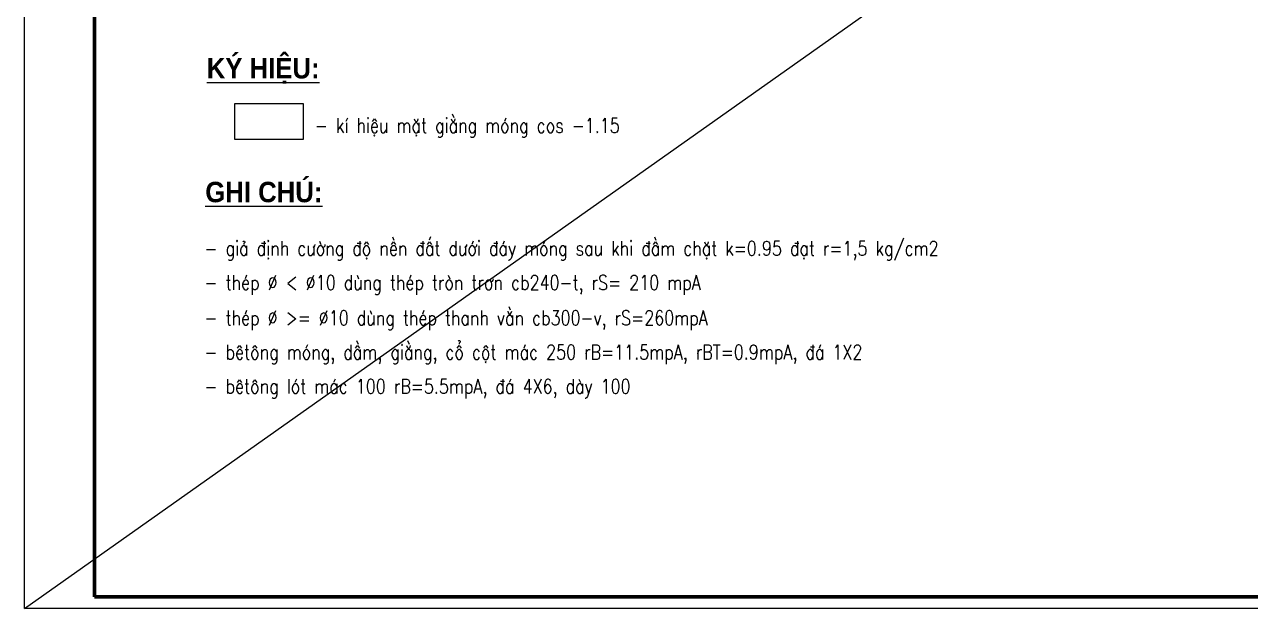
# Model space of a CAD drawing. Header units: millimetres. Extents: x -182770 to 489476, y -561170 to -280028.
# Drawn here: x -155050 to -134061, y -542289 to -532290 of the extents above; entities that cross this region are included whole.
import ezdxf
from ezdxf.enums import TextEntityAlignment as Align

# ---------------------------------------------------------------- set-up
doc = ezdxf.new("R2010")
doc.units = ezdxf.units.MM
doc.header["$MEASUREMENT"] = 0
doc.layers.get('Defpoints').update_dxf_attribs({"color": 1})
for name, color, linetype, lineweight in [('EG Net thay', 7, 'Continuous', 20), ('Khungten_LCDI', 7, 'Continuous', 5), ('LC Net thay', 63, 'Continuous', 25), ('LC Text1', 3, 'Continuous', 20), ('LC Text2', 7, 'Continuous', 25)]:
    doc.layers.add(name, color=color, linetype=linetype, lineweight=lineweight)
doc.layers.add('KCS_Plotter', color=11, linetype='Continuous', plot=False)
doc.styles.add('Khungten', font='VHAVAN.TTF', dxfattribs={"width": 0.9, "height": 5000})
doc.styles.add('LC 1', font='VHAVANB.TTF')
doc.styles.add('LC 3', font='vnsimli.shx', dxfattribs={"width": 0.75})
doc.styles.add('T3', font='VHARIALB.TTF', dxfattribs={"width": 0.9})
doc.styles.add('Title', font='VHBLACK.TTF', dxfattribs={"width": 0.8})

# ---------------------------------------------------------------- blocks, each defined once
blk = doc.blocks.new('lcdi fix')
at = {"layer": 'Defpoints', "lineweight": 0}
blk.add_lwpolyline([(-1200, -14850), (-1200, 14850), (40800, 14850), (40800, -14850)], close=True, dxfattribs=at)
at = {"layer": 'Khungten_LCDI', "color": 5, "lineweight": 60}
blk.add_lwpolyline([(0, -14650), (0, 14650), (40600, 14650), (40600, -14650)], close=True, dxfattribs=at)
at = {"color": 7, "style": 'Khungten', "width": 0.8}
for tag, p in [('REVISION', (39499, -10746)), ('NGAYHT', (39546, -11609))]:
    blk.add_attdef(tag, text='', height=200, dxfattribs=at).set_placement(p, align=Align.CENTER)
at = {"layer": 'LC Text1', "color": 3, "style": 'LC 1', "width": 1.834006}
for tag, p, p2 in [('TENBANVE1', (36913, -8886), (40339, -8886)), ('TENBANVE2', (36913, -9562), (40339, -9562))]:
    blk.add_attdef(tag, text='', height=250, dxfattribs=at).set_placement(p, p2, align=Align.FIT)
at = {"layer": 'LC Text1', "style": 'Title', "width": 0.7}
blk.add_attdef('SOBANVE', text='', height=250, dxfattribs=at).set_placement((39562, -13896), align=Align.CENTER)

msp = doc.modelspace()

# ---------------------------------------------------------------- linework, layer by layer
at = {"layer": 'EG Net thay'}
msp.add_lwpolyline([(-151448, -533644.4), (-150280.9, -533644.4), (-150280.9, -534260.4), (-151448, -534260.4)], close=True, dxfattribs=at)
at = {"layer": 'KCS_Plotter', "ltscale": 250}
msp.add_line((-155049.6, -542288.8), (-113049.6, -512588.8), dxfattribs=at)

# ---------------------------------------------------------------- block references
at = {"layer": 'LC Net thay'}
msp.add_blockref('lcdi fix', (-153849.6, -527438.8), dxfattribs=at)

# ---------------------------------------------------------------- texts
at = {"layer": 'LC Text1', "color": 3, "style": 'LC 3', "width": 0.8}
for s, p in [('- kÝ hiÖu mÆt gi»ng mãng cos -1.15', (-150079, -534142.7)), ('- gi¶ ®Þnh c\xadêng ®é nÒn ®Êt d\xadíi ®¸y mãng sau khi ®Çm chÆt k=0.95 ®¹t r=1,5 kg/cm2', (-151966.8, -536247)), ('- thÐp %%C < %%C10 dïng thÐp trßn tr¬n cb240-t, rS= 210 mpA', (-151966.8, -536832.9)), ('- thÐp %%C >= %%C10 dïng thÐp thanh v»n cb300-v, rS=260mpA', (-151966.8, -537437.4)), ('- bªt«ng mãng, dÇm, gi»ng, cæ cét m¸c 250 rB=11.5mpA, rBT=0.9mpA, ®¸ 1X2', (-151966.8, -538023.6)), ('- bªt«ng lãt m¸c 100 rB=5.5mpA, ®¸ 4X6, dµy 100', (-151966.8, -538609.5))]:
    msp.add_text(s, height=250, dxfattribs=at).set_placement(p)
at = {"layer": 'LC Text2', "style": 'T3', "width": 0.9}
for s, p in [('%%Uký hiÖu:', (-151929.3, -533213.1)), ('%%Ughi chó:', (-151954.5, -535332.7))]:
    msp.add_text(s, height=350, dxfattribs=at).set_placement(p)

doc.saveas('drawing.dxf')
